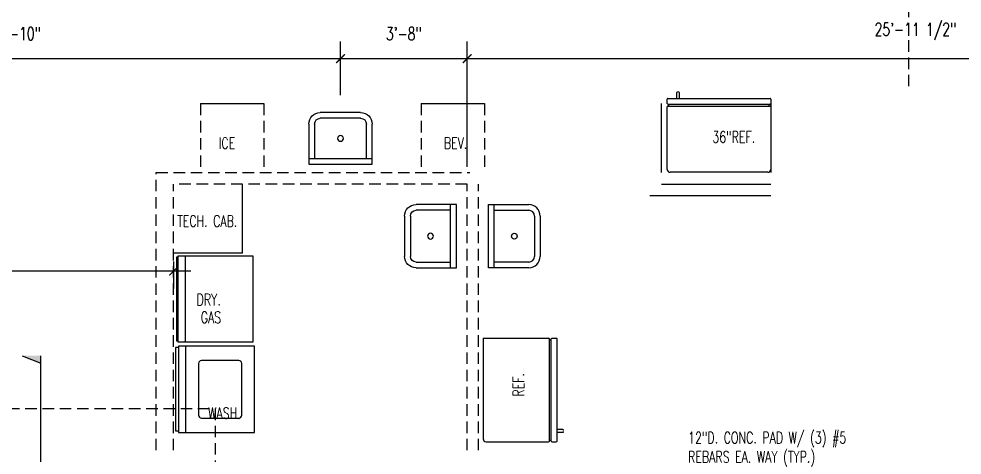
# Model space of a CAD drawing. Header units: inches. Extents: x -25328 to 8149, y -5530 to 4336.
# Drawn here: x -1151 to -823.3, y 2029.6 to 2181.2 of the extents above; entities that cross this region are included whole.
import ezdxf

# ---------------------------------------------------------------- set-up
doc = ezdxf.new("R2010")
doc.units = ezdxf.units.IN
doc.header["$LTSCALE"] = 16
doc.header["$MEASUREMENT"] = 0
doc.linetypes.add('HIDDEN', pattern=[0.375, 0.25, -0.125])
doc.layers.get('0').update_dxf_attribs({"linetype": 'CONTINUOUS'})
doc.layers.get('DEFPOINTS').update_dxf_attribs({"linetype": 'CONTINUOUS'})
for name, color, linetype in [('CEILING', 8, 'CONTINUOUS'), ('CONC', 3, 'CONTINUOUS'), ('COUNTER', 2, 'CONTINUOUS'), ('DIM', 5, 'CONTINUOUS'), ('DIMS', 5, 'CONTINUOUS'), ('FIXTURES', 2, 'CONTINUOUS'), ('SHELVES', 2, 'CONTINUOUS'), ('TEXT', 11, 'CONTINUOUS'), ('WALLS INT', 6, 'CONTINUOUS')]:
    doc.layers.add(name, color=color, linetype=linetype)
doc.styles.add('PAYTAS RM', font='romans.shx', dxfattribs={"width": 0.7, "height": 4.5})
doc.styles.add('PAYTS NOTES', font='romans.shx', dxfattribs={"width": 0.7, "height": 4.5})
doc.dimstyles.new('DIM- PAYTAS', dxfattribs={"dimscale": 48, "dimtxt": 0.1, "dimasz": 0.0625, "dimexe": 0.125, "dimexo": 0.125, "dimgap": 0.125, "dimtad": 1, "dimdec": 1, "dimzin": 3, "dimdsep": 46, "dimlunit": 4, "dimtxsty": 'PAYTAS RM', "dimblk": 'ARCHTICK', "dimcen": 0.09, "dimdle": 0.125, "dimclrd": 5, "dimclre": 5, "dimclrt": 11, "dimadec": 0, "dimazin": 0, "dimtfac": 1, "dimtdec": 1, "dimtofl": 0, "dimtmove": 2, "dimatfit": 3, "dimfxl": 0, "dimfrac": 2, "dimtolj": 1, "dimtzin": 3, "dimarcsym": 0})

# ---------------------------------------------------------------- blocks, each defined once
blk = doc.blocks.new('A03213', base_point=(497, 579))
for p, q in [((497, 568), (497, 590)), ((497, 590), (511, 590)), ((499, 568), (499, 590)), ((499, 588), (511, 588)), ((513, 586), (513, 572)), ((515, 586), (515, 572)), ((511, 568), (497, 568)), ((511, 570), (499, 570))]:
    blk.add_line(p, q)
blk.add_circle((506, 579), 1)
for centre, radius, start, end in [((511, 586), 4, 0, 90), ((511, 586), 2, 0, 90), ((511, 572), 4, 270, 0), ((511, 572), 2, 270, 0)]:
    blk.add_arc(centre, radius, start, end)
blk = doc.blocks.new('062')
at = {"color": 7, "rotation": 270}
blk.add_blockref('A03213', (0, 0), dxfattribs=at)
blk = doc.blocks.new('_ArchTick')
at = {"color": 0, "linetype": 'ByBlock', "const_width": 0.15}
blk.add_lwpolyline([(-0.5, -0.5), (0.5, 0.5)], dxfattribs=at)
blk = doc.blocks.new('*D1242')
at = {"layer": 'DEFPOINTS', "color": 0, "transparency": 16777216}
for p in [(-1265.3, 2167.42), (-1039.3, 2167.42), (-1039.3, 2148.7)]:
    blk.add_point(p, dxfattribs=at)
at = {"layer": 'DIM', "color": 5, "lineweight": -2, "transparency": 16777216}
for p, q in [((-1039.3, 2154.7), (-1039.3, 2173.42)), ((-1271.3, 2167.42), (-1033.3, 2167.42))]:
    blk.add_line(p, q, dxfattribs=at)
at = {"layer": 'DIM', "color": 5, "lineweight": -2, "transparency": 16777216, "xscale": 3, "yscale": 3, "zscale": 3, "rotation": 180}
blk.add_blockref('_ArchTick', (-1265.3, 2167.42), dxfattribs=at)
at = {"layer": 'DIM', "color": 5, "lineweight": -2, "transparency": 16777216, "xscale": 3, "yscale": 3, "zscale": 3}
blk.add_blockref('_ArchTick', (-1039.3, 2167.42), dxfattribs=at)
at = {"layer": 'DIM', "color": 11, "transparency": 16777216, "insert": (-1152.3, 2176.1), "char_height": 4.5, "attachment_point": 5, "style": 'PAYTAS RM', "bg_fill": 3, "box_fill_scale": 1.25, "bg_fill_color": 256, "bg_fill_true_color": 13158600, "bg_fill_transparency": 0}
blk.add_mtext('\\A1;18\'-10"', dxfattribs=at)
blk = doc.blocks.new('*D1243')
at = {"layer": 'DEFPOINTS', "color": 0, "transparency": 16777216}
for p in [(-995.3, 2167.42), (-1039.3, 2148.7), (-995.3, 2123.81)]:
    blk.add_point(p, dxfattribs=at)
at = {"layer": 'DIM', "color": 5, "lineweight": -2, "transparency": 16777216}
for p, q in [((-1039.3, 2154.7), (-1039.3, 2173.42)), ((-995.3, 2129.81), (-995.3, 2173.42)), ((-1045.3, 2167.42), (-989.3, 2167.42))]:
    blk.add_line(p, q, dxfattribs=at)
at = {"layer": 'DIM', "color": 5, "lineweight": -2, "transparency": 16777216, "xscale": 3, "yscale": 3, "zscale": 3, "rotation": 180}
blk.add_blockref('_ArchTick', (-1039.3, 2167.42), dxfattribs=at)
at = {"layer": 'DIM', "color": 5, "lineweight": -2, "transparency": 16777216, "xscale": 3, "yscale": 3, "zscale": 3}
blk.add_blockref('_ArchTick', (-995.3, 2167.42), dxfattribs=at)
at = {"layer": 'DIM', "color": 11, "transparency": 16777216, "insert": (-1017.3, 2176.1), "char_height": 4.5, "attachment_point": 5, "style": 'PAYTAS RM', "bg_fill": 3, "box_fill_scale": 1.25, "bg_fill_color": 256, "bg_fill_true_color": 13158600, "bg_fill_transparency": 0}
blk.add_mtext('\\A1;3\'-8"', dxfattribs=at)
blk = doc.blocks.new('*D1244')
at = {"layer": 'DEFPOINTS', "color": 0, "transparency": 16777216}
for p in [(-683.8, 2167.42), (-683.8, 2144.38), (-995.3, 2123.81)]:
    blk.add_point(p, dxfattribs=at)
at = {"layer": 'DIM', "color": 5, "lineweight": -2, "transparency": 16777216}
for p, q in [((-995.3, 2129.81), (-995.3, 2173.42)), ((-683.8, 2150.38), (-683.8, 2173.42)), ((-1001.3, 2167.42), (-677.8, 2167.42))]:
    blk.add_line(p, q, dxfattribs=at)
at = {"layer": 'DIM', "color": 5, "lineweight": -2, "transparency": 16777216, "xscale": 3, "yscale": 3, "zscale": 3, "rotation": 180}
blk.add_blockref('_ArchTick', (-995.3, 2167.42), dxfattribs=at)
at = {"layer": 'DIM', "color": 5, "lineweight": -2, "transparency": 16777216, "xscale": 3, "yscale": 3, "zscale": 3}
blk.add_blockref('_ArchTick', (-683.8, 2167.42), dxfattribs=at)
at = {"layer": 'DIM', "color": 11, "transparency": 16777216, "insert": (-839.55, 2176.85), "char_height": 4.5, "attachment_point": 5, "style": 'PAYTAS RM', "bg_fill": 3, "box_fill_scale": 1.25, "bg_fill_color": 256, "bg_fill_true_color": 13158600, "bg_fill_transparency": 0}
blk.add_mtext('\\A1;25\'-11 1/2"', dxfattribs=at)
blk = doc.blocks.new('*D1245')
at = {"layer": 'DEFPOINTS', "color": 0, "transparency": 16777216}
for p in [(-1097.3, 2102.86), (-1469.8, 2093.55), (-1469.8, 2092.35)]:
    blk.add_point(p, dxfattribs=at)
at = {"layer": 'DIM', "color": 5, "lineweight": -2, "transparency": 16777216}
for p, q in [((-1469.8, 2098.35), (-1469.8, 2099.55)), ((-1097.3, 2096.86), (-1097.3, 2087.55)), ((-1091.3, 2093.55), (-1475.8, 2093.55))]:
    blk.add_line(p, q, dxfattribs=at)
at = {"layer": 'DIM', "color": 5, "lineweight": -2, "transparency": 16777216, "xscale": 3, "yscale": 3, "zscale": 3, "rotation": 180}
blk.add_blockref('_ArchTick', (-1469.8, 2093.55), dxfattribs=at)
at = {"layer": 'DIM', "color": 5, "lineweight": -2, "transparency": 16777216, "xscale": 3, "yscale": 3, "zscale": 3}
blk.add_blockref('_ArchTick', (-1097.3, 2093.55), dxfattribs=at)
at = {"layer": 'DIM', "color": 11, "transparency": 16777216, "insert": (-1283.55, 2102.98), "char_height": 4.5, "attachment_point": 5, "style": 'PAYTAS RM', "bg_fill": 3, "box_fill_scale": 1.25, "bg_fill_color": 256, "bg_fill_true_color": 13158600, "bg_fill_transparency": 0}
blk.add_mtext('\\A1;31\'-0 1/2"', dxfattribs=at)
blk = doc.blocks.new('*D1357')
at = {"layer": 'DEFPOINTS', "color": 0, "transparency": 16777216}
for p in [(-641.8, 2694.05), (-1469.8, 2614.76), (-641.8, 1929.81)]:
    blk.add_point(p, dxfattribs=at)
at = {"layer": 'DIM', "color": 5, "lineweight": -2, "transparency": 16777216}
for p, q in [((-1469.8, 2620.76), (-1469.8, 2700.05)), ((-641.8, 1935.81), (-641.8, 2700.05)), ((-1475.8, 2694.05), (-635.8, 2694.05))]:
    blk.add_line(p, q, dxfattribs=at)
at = {"layer": 'DIM', "color": 5, "lineweight": -2, "transparency": 16777216, "xscale": 3, "yscale": 3, "zscale": 3, "rotation": 180}
blk.add_blockref('_ArchTick', (-1469.8, 2694.05), dxfattribs=at)
at = {"layer": 'DIM', "color": 5, "lineweight": -2, "transparency": 16777216, "xscale": 3, "yscale": 3, "zscale": 3}
blk.add_blockref('_ArchTick', (-641.8, 2694.05), dxfattribs=at)
at = {"layer": 'DIM', "color": 11, "transparency": 16777216, "insert": (-1055.8, 2702.73), "char_height": 4.5, "attachment_point": 5, "style": 'PAYTAS RM', "bg_fill": 3, "box_fill_scale": 1.25, "bg_fill_color": 256, "bg_fill_true_color": 13158600, "bg_fill_transparency": 0}
blk.add_mtext('\\A1;69\'-0"', dxfattribs=at)
blk = doc.blocks.new('*D1359')
at = {"layer": 'DEFPOINTS', "color": 0, "transparency": 16777216}
for p in [(-1509.78, 2629.81), (-1607.8, 1501.81), (-871.24, 1501.81)]:
    blk.add_point(p, dxfattribs=at)
at = {"layer": 'DIM', "color": 5, "lineweight": -2, "transparency": 16777216}
for p, q in [((-1607.8, 2635.81), (-1607.8, 1495.81)), ((-1515.78, 2629.81), (-1613.8, 2629.81)), ((-877.24, 1501.81), (-1613.8, 1501.81))]:
    blk.add_line(p, q, dxfattribs=at)
at = {"layer": 'DIM', "color": 5, "lineweight": -2, "transparency": 16777216, "xscale": 3, "yscale": 3, "zscale": 3}
for p, rotation in [((-1607.8, 2629.81), 90), ((-1607.8, 1501.81), 270)]:
    blk.add_blockref('_ArchTick', p, dxfattribs=dict(at, rotation=rotation))
at = {"layer": 'DIM', "color": 11, "transparency": 16777216, "insert": (-1616.47, 2065.81), "char_height": 4.5, "attachment_point": 5, "rotation": 90, "style": 'PAYTAS RM', "bg_fill": 3, "box_fill_scale": 1.25, "bg_fill_color": 256, "bg_fill_true_color": 13158600, "bg_fill_transparency": 0}
blk.add_mtext('\\A1;94\'-0"', dxfattribs=at)

msp = doc.modelspace()

# ---------------------------------------------------------------- hatches: boundary and pattern name
at = {"layer": 'DIMS'}
msp.add_hatch(color=256, dxfattribs=at).paths.add_polyline_path([(-1143.33970153, 2061.52535168), (-1143.33970153, 2064.18029855), (-1149.86961691, 2064.18029855)])

# ---------------------------------------------------------------- linework, layer by layer
at = {"layer": 'CEILING', "linetype": 'HIDDEN'}
for p, q in [((-841.79906839, 2157.80728168), (-841.79906839, 2329.80728168)), ((-1103.29906839, 2127.80728168), (-994.38514115, 2127.80728168)), ((-1103.29906839, 2031.30728168), (-1103.29906839, 2127.80728168)), ((-995.29906839, 2123.80728168), (-1097.29906839, 2123.80728168)), ((-1097.29906839, 2031.30728168), (-1097.29906839, 2123.80728168)), ((-995.29906839, 2031.30728168), (-995.29906839, 2123.80728168)), ((-991.29906839, 2031.30728168), (-991.29906839, 2123.80728168))]:
    msp.add_line(p, q, dxfattribs=at)
at = {"layer": 'CONC', "linetype": 'HIDDEN'}
for p, q in [((-1214.79906839, 2045.80728168), (-1082.79906839, 2045.80728168)), ((-1082.79906839, 2045.80728168), (-1082.79906839, 1997.80728168))]:
    msp.add_line(p, q, dxfattribs=at)
at = {"layer": 'COUNTER', "linetype": 'Continuous'}
for p, q in [((-925.79906839, 2151.84542081), (-925.79906839, 2153.34542081)), ((-925.54906839, 2153.59542081), (-890.04906839, 2153.59542081)), ((-922.49921325, 2153.59542081), (-922.49921325, 2155.61968775)), ((-921.58423417, 2155.61968775), (-921.58423417, 2153.59542081)), ((-889.79906839, 2153.34542081), (-889.79906839, 2151.84542081)), ((-1087.91554824, 2151.80728168), (-1065.91554824, 2151.80728168)), ((-1011.31401849, 2151.80728168), (-989.31401849, 2151.80728168)), ((-927.79906839, 2127.80728168), (-927.79906839, 2151.80728168)), ((-925.79906839, 2128.93228168), (-925.79906839, 2150.68228168)), ((-925.54906839, 2151.59542081), (-890.04906839, 2151.59542081)), ((-925.54906839, 2150.93228168), (-890.04906839, 2150.93228168)), ((-925.23373246, 2150.93228168), (-925.23373246, 2151.59542081)), ((-890.33125802, 2150.93228168), (-890.33125802, 2151.59542081)), ((-889.79906839, 2151.80728168), (-889.79906839, 2127.80728168)), ((-889.79906839, 2150.68228168), (-889.79906839, 2128.93228168)), ((-890.79906839, 2127.93228168), (-924.79906839, 2127.93228168)), ((-989.73537647, 2070.2713402), (-989.73537647, 2035.2713402)), ((-989.73537647, 2070.2713402), (-966.98537647, 2070.2713402)), ((-966.73537647, 2034.5213402), (-966.73537647, 2070.0213402)), ((-966.73537647, 2069.70600427), (-966.07223734, 2069.70600427)), ((-966.07223734, 2034.5213402), (-966.07223734, 2070.0213402)), ((-965.82223734, 2070.2713402), (-964.32223734, 2070.2713402)), ((-964.07223734, 2034.5213402), (-964.07223734, 2070.0213402)), ((-962.0479704, 2038.48617443), (-964.07223734, 2038.48617443)), ((-964.07223734, 2037.57119534), (-962.0479704, 2037.57119534)), ((-988.73537647, 2034.2713402), (-966.98537647, 2034.2713402)), ((-966.73537647, 2034.83667613), (-966.07223734, 2034.83667613)), ((-965.82223734, 2034.2713402), (-964.32223734, 2034.2713402))]:
    msp.add_line(p, q, dxfattribs=at)
at = {"layer": 'COUNTER'}
for p, q in [((-1095.7045163, 2098.38513157), (-1096.2045163, 2098.38513157)), ((-1096.2045163, 2098.38513157), (-1096.2045163, 2069.38513157)), ((-1095.7045163, 2098.88513157), (-1069.7045163, 2098.88513157)), ((-1095.7045163, 2068.88513157), (-1095.7045163, 2098.88513157)), ((-1093.2045163, 2098.88513157), (-1093.2045163, 2068.88513157)), ((-1069.7045163, 2098.88513157), (-1069.7045163, 2068.88513157)), ((-1096.2045163, 2069.38513157), (-1095.7045163, 2069.38513157)), ((-1069.7045163, 2068.88513157), (-1095.7045163, 2068.88513157)), ((-1095.6043425, 2067.00863449), (-1096.6043425, 2067.00863449)), ((-1096.6043425, 2067.00863449), (-1096.6043425, 2038.00863449)), ((-1095.6043425, 2067.50863449), (-1095.6043425, 2037.50863449)), ((-1069.1043425, 2067.50863449), (-1095.6043425, 2067.50863449)), ((-1093.1043425, 2067.50863449), (-1093.1043425, 2037.50863449)), ((-1069.1043425, 2037.50863449), (-1069.1043425, 2067.50863449)), ((-1088.6043425, 2061.50863449), (-1088.6043425, 2043.50863449)), ((-1074.6043425, 2062.50863449), (-1087.6043425, 2062.50863449)), ((-1073.6043425, 2043.50863449), (-1073.6043425, 2061.50863449)), ((-1087.6043425, 2042.50863449), (-1074.6043425, 2042.50863449)), ((-1096.6043425, 2038.00863449), (-1095.6043425, 2038.00863449)), ((-1095.6043425, 2037.50863449), (-1069.1043425, 2037.50863449))]:
    msp.add_line(p, q, dxfattribs=at)
at = {"layer": 'COUNTER', "linetype": 'Continuous'}
for centre, radius, start, end in [((-925.54906839, 2153.34542081), 0.25, 90, 180), ((-922.24921325, 2155.61968775), 0.25, 90, 180), ((-921.83423417, 2155.61968775), 0.25, 0, 90), ((-890.04906839, 2153.34542081), 0.25, 0, 90), ((-925.54906839, 2151.84542081), 0.25, 180, 270), ((-925.54906839, 2150.68228168), 0.25, 90, 180), ((-890.04906839, 2151.84542081), 0.25, 270, 0), ((-890.04906839, 2150.68228168), 0.25, 0, 90), ((-924.79906839, 2128.93228168), 1, 180, 270), ((-890.79906839, 2128.93228168), 1, 270, 0), ((-966.98537647, 2070.0213402), 0.25, 0, 90), ((-965.82223734, 2070.0213402), 0.25, 90, 180), ((-964.32223734, 2070.0213402), 0.25, 0, 90), ((-962.0479704, 2038.23617443), 0.25, 0, 90), ((-988.73537647, 2035.2713402), 1, 180, 270), ((-962.0479704, 2037.82119534), 0.25, 270, 0), ((-966.98537647, 2034.5213402), 0.25, 270, 0), ((-965.82223734, 2034.5213402), 0.25, 180, 270), ((-964.32223734, 2034.5213402), 0.25, 270, 0)]:
    msp.add_arc(centre, radius, start, end, dxfattribs=at)
at = {"layer": 'COUNTER'}
for centre, start, end in [((-1087.6043425, 2061.50863449), 89.9999999996, 180.0000000055), ((-1074.6043425, 2061.50863449), 0, 89.9999999996), ((-1087.6043425, 2043.50863449), 180.0000000055, 269.9999999117), ((-1074.6043425, 2043.50863449), 270, 0)]:
    msp.add_arc(centre, 1, start, end, dxfattribs=at)
at = {"layer": 'DIMS'}
for p, q in [((-1149.86961691, 2064.18029855), (-1143.33970153, 2061.52535168)), ((-1143.33970153, 2016.87612515), (-1143.33970153, 2064.18029855))]:
    msp.add_line(p, q, dxfattribs=at)
at = {"layer": 'SHELVES', "linetype": 'HIDDEN'}
for p, q in [((-1087.91554824, 2151.80728168), (-1087.91554824, 2127.80728168)), ((-1065.91554824, 2151.80728168), (-1065.91554824, 2127.80728168)), ((-1011.31401849, 2151.80728168), (-1011.31401849, 2127.80728168)), ((-989.31401849, 2151.80728168), (-989.31401849, 2127.80728168))]:
    msp.add_line(p, q, dxfattribs=at)
at = {"layer": 'WALLS INT'}
for p, q in [((-1073.29906839, 2099.80728168), (-1073.29906839, 2123.80728168)), ((-927.79906839, 2123.80728168), (-889.79906839, 2123.80728168)), ((-927.79906839, 2123.80728168), (-889.79906839, 2123.80728168)), ((-931.79906839, 2119.80728168), (-889.79906839, 2119.80728168)), ((-1073.29906839, 2099.80728168), (-1097.29906839, 2099.80728168))]:
    msp.add_line(p, q, dxfattribs=at)

# ---------------------------------------------------------------- block references
at = {"layer": 'FIXTURES', "xscale": -1}
for p, rotation in [((-1039.29906839, 2130.69969703), 180), ((-999.01474438, 2105.70817632), 270)]:
    msp.add_blockref('062', p, dxfattribs=dict(at, rotation=rotation))
at = {"layer": 'FIXTURES', "rotation": 90.00000000000001}
msp.add_blockref('062', (-987.90026754, 2105.70817632), dxfattribs=at)

# ---------------------------------------------------------------- texts
at = {"layer": 'COUNTER', "style": 'PAYTS NOTES', "width": 0.7}
for s, p in [('DRY.', (-1089.28603708, 2081.66515265)), ('GAS', (-1087.81937041, 2075.49714072)), ('WASH.', (-1085.24261083, 2042.18484828))]:
    msp.add_text(s, height=4, dxfattribs=at).set_placement(p)
at = {"layer": 'TEXT', "style": 'PAYTS NOTES', "width": 0.7}
for s, p in [('ICE', (-1081.61229872, 2136.06184887)), ('BEV.', (-1003.37966286, 2136.06184887)), ('TECH. CAB.', (-1095.99441247, 2108.95572657))]:
    msp.add_text(s, height=4, dxfattribs=at).set_placement(p)
at = {"layer": 'TEXT', "char_height": 4, "style": 'PAYTS NOTES'}
for s, insert, width, attachment_point in [('\\pt4.004,8.009,12;36"REF.', (-910.10860706, 2138.19670363), 83.9529322576, 7), ('12"D. CONC. PAD W/ (3) #5 REBARS EA. WAY (TYP.)', (-918.53223627, 2037.68262998), 72.734142497, 1)]:
    msp.add_mtext(s, dxfattribs=dict(at, insert=insert, width=width, attachment_point=attachment_point))
at = {"layer": 'TEXT', "insert": (-979.47095452, 2049.96180154), "char_height": 4, "width": 83.9529322576, "attachment_point": 1, "rotation": 90, "style": 'PAYTS NOTES'}
msp.add_mtext('\\pt4.004,8.009,12;REF.', dxfattribs=at)

# ---------------------------------------------------------------- next in the draw order: dimensions: what is measured, and where the dimension line sits
at = {"layer": 'DIM'}
for base, p1, p2, picture, middle in [((-1039.29906839, 2167.42018874), (-1265.29906839, 2167.42018874), (-1039.29906839, 2148.69969703), '*D1242', (-1152.29906839, 2176.09876017)), ((-1469.79906839, 2093.54859055), (-1097.29906839, 2102.86262773), (-1469.79906839, 2092.34993032), '*D1245', (-1283.54906839, 2102.97716198))]:
    dim = msp.add_linear_dim(base=base, p1=p1, p2=p2, dimstyle='DIM- PAYTAS', override={"dimtfill": 1, "dimarcsym": 2}, dxfattribs=at)
    dim.commit()
    dim.dimension.update_dxf_attribs({"geometry": picture, "text_midpoint": middle})

# ---------------------------------------------------------------- next in the draw order: dimensions: what is measured, and where the dimension line sits
dim = msp.add_linear_dim(base=(-995.29906839, 2167.42018874), p1=(-1039.29906839, 2148.69969703), p2=(-995.29906839, 2123.80728168), dimstyle='DIM- PAYTAS', override={"dimtfill": 1, "dimarcsym": 2}, dxfattribs=at)
dim.commit()
dim.dimension.update_dxf_attribs({"geometry": '*D1243', "text_midpoint": (-1017.29906839, 2176.09876017)})

# ---------------------------------------------------------------- next in the draw order: dimensions: what is measured, and where the dimension line sits
dim = msp.add_linear_dim(base=(-683.79906839, 2167.42018874), p1=(-995.29906839, 2123.80728168), p2=(-683.79906839, 2144.37508789), dimstyle='DIM- PAYTAS', override={"dimtfill": 1, "dimarcsym": 2}, dxfattribs=at)
dim.commit()
dim.dimension.update_dxf_attribs({"geometry": '*D1244', "text_midpoint": (-839.54906839, 2176.84876017)})

# ---------------------------------------------------------------- next in the draw order: dimensions: what is measured, and where the dimension line sits
dim = msp.add_linear_dim(base=(-641.79906839, 2694.05427596), p1=(-1469.79906839, 2614.75889575), p2=(-641.79906839, 1929.80728168), dimstyle='DIM- PAYTAS', override={"dimtfill": 1, "dimarcsym": 2}, dxfattribs=at)
dim.commit()
dim.dimension.update_dxf_attribs({"geometry": '*D1357', "text_midpoint": (-1055.79906839, 2702.73284739)})

# ---------------------------------------------------------------- next in the draw order: dimensions: what is measured, and where the dimension line sits
dim = msp.add_linear_dim(base=(-1607.79626654, 1501.80728168), p1=(-1509.77995857, 2629.80728168), p2=(-871.23777689, 1501.80728168), angle=90, dimstyle='DIM- PAYTAS', override={"dimtfill": 1, "dimarcsym": 2}, dxfattribs=at)
dim.commit()
dim.dimension.update_dxf_attribs({"geometry": '*D1359', "text_midpoint": (-1616.47483797, 2065.80728168)})

doc.saveas('drawing.dxf')
